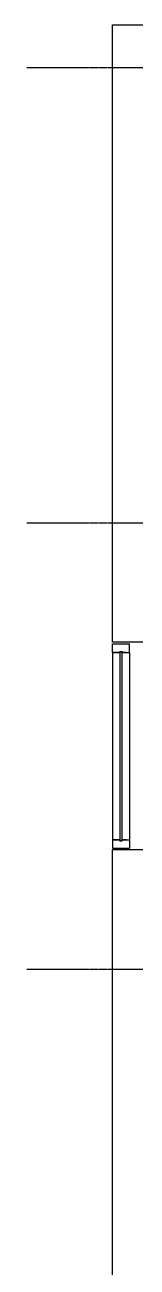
# Model space of a CAD drawing. Header units: millimetres. Extents: x 18456 to 179493, y -203649 to 469211.
# Drawn here: x 129825 to 130457, y -175239 to -167944 of the extents above; entities that cross this region are included whole.
import ezdxf

# ---------------------------------------------------------------- set-up
doc = ezdxf.new("R2010")
doc.units = ezdxf.units.MM
doc.linetypes.add('X-평면도(기본형)$0$CEN', pattern=[52.5, 50, -1, 0.5, -1])
for name, color, linetype, true_color in [('X-평면도(기본형)$0$CEN', 1, 'X-평면도(기본형)$0$CEN', 0xff0000), ('X-평면도(기본형)$0$W1', 2, 'Continuous', 0xffff00), ('X-평면도(기본형)$0$WID', 4, 'Continuous', 0x00ffff)]:
    doc.layers.add(name, color=color, linetype=linetype, true_color=true_color)

# ---------------------------------------------------------------- blocks, each defined once
blk = doc.blocks.new('X-평면도(기본형)$0$cw1200')
at = {"layer": 'X-평면도(기본형)$0$WID'}
for p, q in [((0, 0), (0, -100)), ((50, 0), (0, 0)), ((50, -41), (50, 0)), ((50, 0), (50, -41)), ((1150, -41), (1150, 0)), ((1150, 0), (1200, 0)), ((1150, 0), (1150, -41)), ((1200, 0), (1200, -100)), ((50, -41), (44.5, -42.8)), ((44.5, -42.8), (44.5, -57.2)), ((50, -59), (44.5, -57.2)), ((46.5, -44), (1153.5, -44)), ((46.5, -44), (46.5, -56)), ((46.5, -56), (1153.5, -56)), ((50, -82), (50, -59)), ((50, -59), (50, -100)), ((1150, -41), (1155.5, -42.8)), ((1150, -59), (1155.5, -57.2)), ((1150, -82), (1150, -59)), ((1150, -59), (1150, -100)), ((1153.5, -44), (1153.5, -56)), ((1153.5, -44), (1153.5, -56)), ((1155.5, -42.8), (1155.5, -57.2)), ((50, -100), (0, -100)), ((1150, -100), (1200, -100))]:
    blk.add_line(p, q, dxfattribs=at)
at = {"layer": 'X-평면도(기본형)$0$WID', "color": 8, "true_color": 0x808080}
for p, q in [((50, 0), (1150, 0)), ((50, -100), (1150, -100))]:
    blk.add_line(p, q, dxfattribs=at)
at = {"layer": 'X-평면도(기본형)$0$WID'}
for points in [[(50, -40.2), (52.7, -41.6), (53.3, -42.6), (53.8, -44)], [(50, -59.8), (52.7, -58.4), (53.3, -57.4), (53.8, -56)], [(1150, -40.2), (1147.3, -41.6), (1146.7, -42.6), (1146.2, -44)], [(1150, -59.8), (1147.3, -58.4), (1146.7, -57.4), (1146.2, -56)]]:
    blk.add_lwpolyline(points, dxfattribs=at)

msp = doc.modelspace()

# ---------------------------------------------------------------- linework, layer by layer
at = {"layer": 'X-평면도(기본형)$0$CEN'}
for p, q in [((129824.6, -168194.2), (134309.6, -168194.2)), ((129824.6, -170869.2), (133824.6, -170869.2)), ((129824.6, -173489.2), (133824.6, -173489.2))]:
    msp.add_line(p, q, dxfattribs=at)
at = {"layer": 'X-평면도(기본형)$0$W1'}
for p, q in [((130324.6, -167944.2), (134309.6, -167944.2)), ((130324.6, -171569.2), (130324.6, -167944.2)), ((130824.6, -171569.2), (130324.6, -171569.2)), ((130824.6, -172789.2), (130324.6, -172789.2)), ((130324.6, -177099.2), (130324.6, -172789.2))]:
    msp.add_line(p, q, dxfattribs=at)

# ---------------------------------------------------------------- block references
at = {"xscale": -1, "rotation": 90}
msp.add_blockref('X-평면도(기본형)$0$cw1200', (130324.6, -171579.2), dxfattribs=at)

doc.saveas('drawing.dxf')
